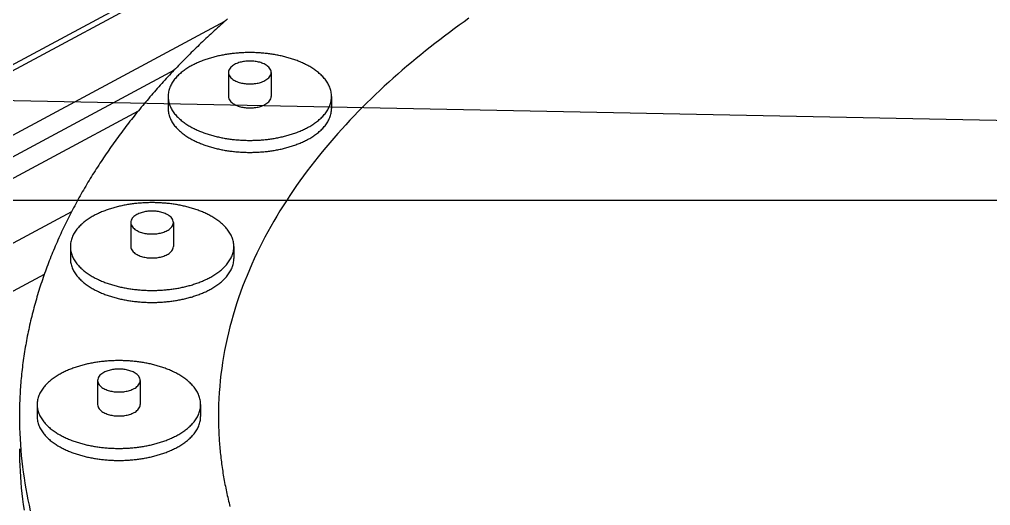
# Model space of a CAD drawing. Header units: millimetres. Extents: x 0 to 841, y 0 to 594.
# Drawn here: x 189.7 to 289.3, y 332 to 381.9 of the extents above; entities that cross this region are included whole.
import ezdxf

# ---------------------------------------------------------------- set-up
doc = ezdxf.new("R2010")
doc.units = ezdxf.units.MM
doc.layers.add('COTA', color=7, linetype='CONTINUOUS', lineweight=25)
doc.layers.add('FINA', color=7, linetype='CONTINUOUS', lineweight=25)

msp = doc.modelspace()

# ---------------------------------------------------------------- linework, layer by layer
at = {"layer": 'COTA'}
for p, q in [((318.145, 370.904), (155.825, 374.184)), ((330.477, 363.285), (117.921, 363.285))]:
    msp.add_line(p, q, dxfattribs=at)
at = {"layer": 'FINA'}
for points in [[(135.528, 348.559), (282.301, 427.361)], [(156.926, 359.432), (262.449, 416.087)], [(163.113, 356.11), (210.746, 381.684)], [(210.996, 381.905), (210.823, 381.752), (210.651, 381.599), (210.479, 381.446), (210.307, 381.292), (210.136, 381.138), (209.965, 380.984), (209.795, 380.828), (209.625, 380.673), (209.455, 380.517), (209.286, 380.361), (209.117, 380.204), (208.949, 380.046), (208.781, 379.889), (208.614, 379.73), (208.447, 379.572), (208.28, 379.412), (208.114, 379.253), (207.948, 379.093), (207.783, 378.932), (207.618, 378.771), (207.454, 378.61), (207.29, 378.448), (207.126, 378.286), (206.963, 378.123), (206.801, 377.96), (206.639, 377.796), (206.477, 377.632), (206.316, 377.467), (206.155, 377.302), (205.995, 377.136), (205.836, 376.97), (205.676, 376.804), (205.518, 376.637), (205.359, 376.469), (205.202, 376.301), (205.044, 376.133), (204.888, 375.964), (204.731, 375.795), (204.576, 375.625), (204.421, 375.455), (204.266, 375.284), (204.112, 375.113), (203.958, 374.941), (203.805, 374.769), (203.653, 374.596), (203.501, 374.423), (203.349, 374.249), (203.198, 374.075), (203.048, 373.901), (202.898, 373.726), (202.749, 373.55), (202.6, 373.374), (202.452, 373.198), (202.305, 373.021), (202.158, 372.843), (202.011, 372.665), (201.866, 372.487), (201.721, 372.308), (201.576, 372.128), (201.432, 371.949), (201.289, 371.768), (201.146, 371.587), (201.004, 371.406), (200.862, 371.224), (200.722, 371.042), (200.581, 370.859), (200.442, 370.676), (200.303, 370.492), (200.164, 370.308), (200.027, 370.123), (199.89, 369.938), (199.753, 369.752), (199.618, 369.566), (199.483, 369.379), (199.348, 369.192), (199.215, 369.005), (199.082, 368.816), (198.949, 368.628), (198.818, 368.439), (198.687, 368.249), (198.557, 368.059), (198.427, 367.868), (198.298, 367.677), (198.17, 367.486), (198.043, 367.294), (197.916, 367.101), (197.791, 366.908), (197.666, 366.715), (197.541, 366.521), (197.418, 366.327), (197.295, 366.132), (197.173, 365.936), (197.051, 365.74), (196.931, 365.544), (196.811, 365.347), (196.692, 365.15), (196.574, 364.952), (196.456, 364.754), (196.34, 364.555), (196.224, 364.356), (196.109, 364.157), (195.995, 363.956), (195.882, 363.756), (195.769, 363.555), (195.657, 363.353), (195.547, 363.151), (195.437, 362.949), (195.328, 362.746), (195.219, 362.543), (195.112, 362.339), (195.005, 362.134), (194.9, 361.93), (194.795, 361.724), (194.691, 361.519), (194.588, 361.313), (194.486, 361.106), (194.385, 360.899), (194.285, 360.692), (194.185, 360.484), (194.087, 360.276), (193.989, 360.067), (193.893, 359.858), (193.797, 359.648), (193.703, 359.438), (193.609, 359.228), (193.516, 359.017), (193.424, 358.805), (193.334, 358.594), (193.244, 358.381), (193.155, 358.169), (193.067, 357.956), (192.98, 357.743), (192.894, 357.529), (192.809, 357.315), (192.725, 357.1), (192.643, 356.885), (192.561, 356.67), (192.48, 356.454), (192.4, 356.238), (192.322, 356.021), (192.244, 355.804), (192.167, 355.587), (192.092, 355.369), (192.017, 355.151), (191.944, 354.933), (191.871, 354.714), (191.8, 354.495), (191.73, 354.276), (191.661, 354.056), (191.593, 353.836), (191.526, 353.615), (191.46, 353.395), (191.395, 353.174), (191.332, 352.952), (191.269, 352.73), (191.208, 352.508), (191.148, 352.286), (191.088, 352.063), (191.03, 351.84), (190.974, 351.617), (190.918, 351.393), (190.863, 351.17), (190.81, 350.946), (190.758, 350.721), (190.707, 350.496), (190.657, 350.272), (190.608, 350.046), (190.561, 349.821), (190.514, 349.595), (190.469, 349.369), (190.425, 349.143), (190.383, 348.917), (190.341, 348.69), (190.301, 348.463), (190.261, 348.236), (190.223, 348.009), (190.187, 347.782), (190.151, 347.554), (190.117, 347.326), (190.084, 347.098), (190.052, 346.87), (190.021, 346.642), (189.992, 346.413), (189.964, 346.185), (189.937, 345.956), (189.911, 345.727), (189.886, 345.498), (189.863, 345.268), (189.841, 345.039), (189.821, 344.81), (189.801, 344.58), (189.783, 344.35), (189.766, 344.121), (189.75, 343.891), (189.736, 343.661), (189.722, 343.431), (189.71, 343.201), (189.7, 342.971), (189.69, 342.741), (189.682, 342.51), (189.675, 342.28), (189.669, 342.05), (189.665, 341.819), (189.662, 341.589), (189.66, 341.359), (189.659, 341.128)], [(235.782, 381.972), (235.276, 381.614), (234.773, 381.252), (234.273, 380.887), (233.775, 380.519), (233.279, 380.148), (232.786, 379.773), (232.296, 379.394), (231.808, 379.012), (231.323, 378.627), (230.841, 378.238), (230.362, 377.845), (229.886, 377.449), (229.412, 377.05), (228.942, 376.646), (228.475, 376.239), (228.012, 375.829), (227.551, 375.414), (227.094, 374.996), (226.641, 374.574), (226.191, 374.148), (225.745, 373.719), (225.302, 373.285), (224.863, 372.848), (224.429, 372.407), (223.998, 371.962), (223.571, 371.513), (223.149, 371.06), (222.73, 370.603), (222.316, 370.143), (221.907, 369.678), (221.502, 369.209), (221.102, 368.736), (220.707, 368.259), (220.317, 367.778), (219.932, 367.293), (219.552, 366.804), (219.177, 366.31), (218.808, 365.813), (218.444, 365.312), (218.086, 364.806), (217.734, 364.297), (217.388, 363.783), (217.048, 363.265), (216.714, 362.744), (216.387, 362.218), (216.066, 361.688), (215.752, 361.154), (215.444, 360.616), (215.144, 360.075), (214.85, 359.529), (214.564, 358.98), (214.286, 358.427), (214.015, 357.87), (213.752, 357.309), (213.496, 356.745), (213.249, 356.177), (213.01, 355.605), (212.779, 355.031), (212.557, 354.452), (212.343, 353.871), (212.138, 353.286), (211.942, 352.699), (211.756, 352.108), (211.578, 351.515), (211.41, 350.919), (211.251, 350.32), (211.102, 349.719), (210.962, 349.115), (210.833, 348.51), (210.713, 347.902), (210.604, 347.292), (210.504, 346.681), (210.415, 346.068), (210.336, 345.454), (210.267, 344.838), (210.209, 344.221), (210.162, 343.604), (210.125, 342.986), (210.098, 342.367), (210.082, 341.748), (210.077, 341.128)], [(235.782, 381.972), (235.276, 381.614), (234.773, 381.252), (234.273, 380.887), (233.775, 380.519), (233.279, 380.148), (232.786, 379.773), (232.296, 379.394), (231.808, 379.012), (231.323, 378.627), (230.841, 378.238), (230.362, 377.845), (229.886, 377.449), (229.412, 377.05), (228.942, 376.646), (228.475, 376.239), (228.012, 375.829), (227.551, 375.414), (227.094, 374.996), (226.641, 374.574), (226.191, 374.148), (225.745, 373.719), (225.302, 373.285), (224.863, 372.848), (224.429, 372.407), (223.998, 371.962), (223.571, 371.513), (223.149, 371.06), (222.73, 370.603), (222.316, 370.143), (221.907, 369.678), (221.502, 369.209), (221.102, 368.736), (220.707, 368.259), (220.317, 367.778), (219.932, 367.293), (219.552, 366.804), (219.177, 366.31), (218.808, 365.813), (218.444, 365.312), (218.086, 364.806), (217.734, 364.297), (217.388, 363.783), (217.048, 363.265), (216.714, 362.744), (216.387, 362.218), (216.066, 361.688), (215.752, 361.154), (215.444, 360.616), (215.144, 360.075), (214.85, 359.529), (214.564, 358.98), (214.286, 358.427), (214.015, 357.87), (213.752, 357.309), (213.496, 356.745), (213.249, 356.177), (213.01, 355.605), (212.779, 355.031), (212.557, 354.452), (212.343, 353.871), (212.138, 353.286), (211.942, 352.699), (211.756, 352.108), (211.578, 351.515), (211.41, 350.919), (211.251, 350.32), (211.102, 349.719), (210.962, 349.115), (210.833, 348.51), (210.713, 347.902), (210.604, 347.292), (210.504, 346.681), (210.415, 346.068), (210.336, 345.454), (210.267, 344.838), (210.209, 344.221), (210.162, 343.604), (210.125, 342.986), (210.098, 342.367), (210.082, 341.748), (210.077, 341.128)], [(221.686, 373.954), (221.683, 374.074), (221.674, 374.194), (221.659, 374.314), (221.638, 374.432), (221.612, 374.55), (221.58, 374.666), (221.543, 374.781), (221.501, 374.893), (221.454, 375.004), (221.403, 375.113), (221.347, 375.22), (221.288, 375.325), (221.224, 375.427), (221.157, 375.527), (221.087, 375.625), (221.014, 375.72), (220.937, 375.813), (220.858, 375.904), (220.777, 375.993), (220.693, 376.079), (220.607, 376.163), (220.519, 376.245), (220.429, 376.325), (220.337, 376.403), (220.243, 376.479), (220.148, 376.552), (220.052, 376.624), (219.954, 376.694), (219.854, 376.762), (219.754, 376.829), (219.652, 376.893), (219.55, 376.956), (219.446, 377.017), (219.341, 377.077), (219.236, 377.134), (219.129, 377.191), (219.022, 377.245), (218.914, 377.299), (218.805, 377.35), (218.696, 377.4), (218.586, 377.449), (218.475, 377.497), (218.364, 377.543), (218.252, 377.587), (218.14, 377.631), (218.027, 377.673), (217.914, 377.714), (217.8, 377.753), (217.686, 377.791), (217.571, 377.829), (217.456, 377.864), (217.341, 377.899), (217.225, 377.933), (217.109, 377.965), (216.993, 377.996), (216.877, 378.026), (216.76, 378.055), (216.643, 378.083), (216.525, 378.11), (216.408, 378.136), (216.29, 378.16), (216.172, 378.184), (216.054, 378.207), (215.935, 378.228), (215.817, 378.249), (215.698, 378.268), (215.579, 378.287), (215.46, 378.304), (215.34, 378.321), (215.221, 378.337), (215.102, 378.351), (214.982, 378.365), (214.862, 378.378), (214.742, 378.389), (214.623, 378.4), (214.503, 378.41), (214.382, 378.419), (214.262, 378.427), (214.142, 378.434), (214.022, 378.44), (213.902, 378.445), (213.781, 378.449), (213.661, 378.452), (213.541, 378.455), (213.42, 378.456), (213.3, 378.456), (213.179, 378.456), (213.059, 378.455), (212.939, 378.452), (212.818, 378.449), (212.698, 378.445), (212.578, 378.44), (212.458, 378.434), (212.337, 378.427), (212.217, 378.419), (212.097, 378.41), (211.977, 378.4), (211.857, 378.389), (211.737, 378.378), (211.618, 378.365), (211.498, 378.351), (211.379, 378.337), (211.259, 378.321), (211.14, 378.304), (211.021, 378.287), (210.902, 378.268), (210.783, 378.249), (210.665, 378.228), (210.546, 378.207), (210.428, 378.184), (210.31, 378.16), (210.192, 378.136), (210.074, 378.11), (209.957, 378.083), (209.84, 378.055), (209.723, 378.026), (209.607, 377.996), (209.49, 377.965), (209.374, 377.933), (209.259, 377.899), (209.143, 377.864), (209.028, 377.829), (208.914, 377.791), (208.8, 377.753), (208.686, 377.714), (208.573, 377.673), (208.46, 377.631), (208.348, 377.587), (208.236, 377.543), (208.125, 377.497), (208.014, 377.449), (207.904, 377.4), (207.795, 377.35), (207.686, 377.299), (207.578, 377.245), (207.471, 377.191), (207.364, 377.134), (207.259, 377.077), (207.154, 377.017), (207.05, 376.956), (206.947, 376.893), (206.846, 376.829), (206.745, 376.762), (206.646, 376.694), (206.548, 376.624), (206.451, 376.552), (206.356, 376.479), (206.263, 376.403), (206.171, 376.325), (206.081, 376.245), (205.993, 376.163), (205.907, 376.079), (205.823, 375.993), (205.741, 375.904), (205.662, 375.813), (205.586, 375.72), (205.513, 375.625), (205.442, 375.527), (205.375, 375.427), (205.312, 375.325), (205.252, 375.22), (205.197, 375.113), (205.145, 375.004), (205.099, 374.893), (205.057, 374.781), (205.02, 374.666), (204.988, 374.55), (204.961, 374.432), (204.941, 374.314), (204.926, 374.194), (204.917, 374.074), (204.914, 373.954)], [(163.113, 353.896), (205.567, 376.689)], [(215.487, 376.415), (215.476, 376.534), (215.443, 376.649), (215.392, 376.758), (215.326, 376.858), (215.248, 376.949), (215.161, 377.032), (215.067, 377.107), (214.968, 377.174), (214.865, 377.235), (214.758, 377.29), (214.649, 377.34), (214.537, 377.383), (214.423, 377.423), (214.308, 377.457), (214.192, 377.487), (214.075, 377.513), (213.957, 377.535), (213.838, 377.553), (213.719, 377.568), (213.6, 377.578), (213.48, 377.585), (213.36, 377.589), (213.24, 377.589), (213.12, 377.585), (213, 377.578), (212.88, 377.568), (212.761, 377.553), (212.643, 377.535), (212.525, 377.513), (212.407, 377.487), (212.291, 377.457), (212.176, 377.423), (212.063, 377.383), (211.951, 377.34), (211.842, 377.29), (211.735, 377.235), (211.631, 377.174), (211.532, 377.107), (211.439, 377.032), (211.352, 376.949), (211.274, 376.858), (211.208, 376.758), (211.156, 376.649), (211.124, 376.534), (211.112, 376.415)], [(211.112, 376.415), (211.124, 376.293), (211.158, 376.175), (211.212, 376.064), (211.281, 375.963), (211.362, 375.87), (211.452, 375.787), (211.548, 375.711), (211.651, 375.643), (211.757, 375.582), (211.867, 375.527), (211.98, 375.478), (212.095, 375.435), (212.211, 375.396), (212.33, 375.362), (212.449, 375.333), (212.569, 375.308), (212.69, 375.287), (212.812, 375.27), (212.934, 375.257), (213.057, 375.248), (213.179, 375.242), (213.302, 375.24), (213.425, 375.242), (213.548, 375.248), (213.67, 375.257), (213.793, 375.27), (213.914, 375.288), (214.035, 375.309), (214.156, 375.334), (214.275, 375.363), (214.393, 375.397), (214.51, 375.436), (214.624, 375.48), (214.737, 375.529), (214.847, 375.584)], [(211.112, 376.415), (211.112, 373.954)], [(214.847, 375.584), (214.953, 375.645), (215.054, 375.713), (215.151, 375.789), (215.24, 375.872), (215.32, 375.964), (215.389, 376.066), (215.442, 376.176), (215.476, 376.293), (215.487, 376.415)], [(215.487, 376.415), (215.487, 373.954)], [(204.914, 373.954), (204.917, 373.834), (204.926, 373.714), (204.941, 373.594), (204.961, 373.476), (204.988, 373.358), (205.019, 373.242), (205.056, 373.128), (205.098, 373.015), (205.145, 372.904), (205.196, 372.795), (205.252, 372.689), (205.312, 372.584), (205.375, 372.482), (205.442, 372.382), (205.512, 372.284), (205.586, 372.189), (205.662, 372.096), (205.741, 372.005), (205.822, 371.916), (205.906, 371.83), (205.992, 371.746), (206.08, 371.664), (206.17, 371.584), (206.262, 371.506), (206.355, 371.43), (206.45, 371.356), (206.547, 371.285), (206.645, 371.215), (206.744, 371.147), (206.845, 371.08), (206.946, 371.016), (207.049, 370.953), (207.152, 370.892), (207.257, 370.832), (207.363, 370.775), (207.469, 370.718), (207.576, 370.664), (207.684, 370.61), (207.793, 370.559), (207.902, 370.508), (208.012, 370.46), (208.123, 370.412), (208.234, 370.366), (208.346, 370.321), (208.458, 370.278), (208.571, 370.236), (208.684, 370.195), (208.797, 370.156), (208.912, 370.117), (209.026, 370.08), (209.141, 370.044), (209.256, 370.01), (209.372, 369.976), (209.488, 369.944), (209.604, 369.913), (209.72, 369.882), (209.837, 369.853), (209.954, 369.826), (210.072, 369.799), (210.189, 369.773), (210.307, 369.748), (210.425, 369.725), (210.543, 369.702), (210.661, 369.68), (210.78, 369.66), (210.899, 369.64), (211.018, 369.622), (211.137, 369.604), (211.256, 369.588), (211.375, 369.572), (211.495, 369.557), (211.614, 369.544), (211.734, 369.531), (211.854, 369.519), (211.973, 369.508), (212.093, 369.499), (212.213, 369.49), (212.333, 369.482), (212.454, 369.475), (212.574, 369.469), (212.694, 369.463), (212.814, 369.459), (212.935, 369.456), (213.055, 369.454), (213.175, 369.452), (213.296, 369.452), (213.416, 369.452), (213.536, 369.454), (213.657, 369.456), (213.777, 369.459), (213.897, 369.463), (214.017, 369.468), (214.138, 369.474), (214.258, 369.481), (214.378, 369.489), (214.498, 369.498), (214.618, 369.508), (214.738, 369.518), (214.857, 369.53), (214.977, 369.543), (215.097, 369.556), (215.216, 369.571), (215.335, 369.586), (215.455, 369.603), (215.574, 369.62), (215.693, 369.639), (215.811, 369.658), (215.93, 369.679), (216.048, 369.7), (216.166, 369.723), (216.284, 369.747), (216.402, 369.771), (216.52, 369.797), (216.637, 369.824), (216.754, 369.851), (216.871, 369.88), (216.988, 369.91), (217.104, 369.942), (217.22, 369.974), (217.335, 370.007), (217.451, 370.042), (217.565, 370.078), (217.68, 370.115), (217.794, 370.153), (217.908, 370.192), (218.021, 370.233), (218.134, 370.275), (218.246, 370.318), (218.358, 370.363), (218.469, 370.409), (218.58, 370.456), (218.69, 370.505), (218.799, 370.555), (218.908, 370.607), (219.016, 370.66), (219.123, 370.714), (219.23, 370.77)], [(204.914, 373.954), (204.914, 372.724)], [(211.112, 373.954), (211.124, 373.832), (211.158, 373.714), (211.212, 373.604), (211.281, 373.502), (211.362, 373.409), (211.452, 373.326), (211.548, 373.25), (211.651, 373.182), (211.757, 373.121), (211.867, 373.066), (211.98, 373.017), (212.095, 372.974), (212.211, 372.935), (212.33, 372.901), (212.449, 372.872), (212.569, 372.847), (212.69, 372.826), (212.812, 372.809), (212.934, 372.796), (213.057, 372.787), (213.179, 372.781), (213.302, 372.78), (213.425, 372.781), (213.548, 372.787), (213.67, 372.796), (213.793, 372.81), (213.914, 372.827), (214.035, 372.848), (214.156, 372.873), (214.275, 372.903), (214.393, 372.937), (214.51, 372.975), (214.624, 373.019), (214.737, 373.068), (214.847, 373.124)], [(214.847, 373.124), (214.953, 373.185), (215.054, 373.253), (215.151, 373.328), (215.24, 373.411), (215.32, 373.504), (215.389, 373.605), (215.442, 373.715), (215.476, 373.832), (215.487, 373.954)], [(219.23, 370.77), (219.335, 370.828), (219.44, 370.888), (219.544, 370.949), (219.647, 371.012), (219.749, 371.076), (219.85, 371.143), (219.949, 371.211), (220.047, 371.281), (220.144, 371.353), (220.239, 371.426), (220.333, 371.502), (220.425, 371.58), (220.516, 371.66), (220.604, 371.742), (220.69, 371.826), (220.774, 371.913), (220.856, 372.001), (220.935, 372.092), (221.012, 372.186), (221.085, 372.281), (221.156, 372.379), (221.223, 372.479), (221.287, 372.582), (221.346, 372.686), (221.402, 372.793), (221.454, 372.902), (221.501, 373.013), (221.543, 373.126), (221.58, 373.241), (221.612, 373.357), (221.638, 373.475), (221.659, 373.594), (221.674, 373.713), (221.683, 373.834), (221.686, 373.954)], [(221.686, 373.954), (221.686, 372.724)], [(204.914, 372.724), (204.917, 372.603), (204.926, 372.483), (204.941, 372.364), (204.961, 372.245), (204.988, 372.128), (205.019, 372.012), (205.056, 371.897), (205.098, 371.785), (205.145, 371.674), (205.196, 371.565), (205.252, 371.458), (205.312, 371.354), (205.375, 371.251), (205.442, 371.151), (205.512, 371.054), (205.586, 370.958), (205.662, 370.865), (205.741, 370.774), (205.822, 370.686), (205.906, 370.599), (205.992, 370.515), (206.08, 370.433), (206.17, 370.353), (206.262, 370.276), (206.355, 370.2), (206.45, 370.126), (206.547, 370.054), (206.645, 369.984), (206.744, 369.916), (206.845, 369.85), (206.946, 369.785), (207.049, 369.723), (207.152, 369.661), (207.257, 369.602), (207.363, 369.544), (207.469, 369.488), (207.576, 369.433), (207.684, 369.38), (207.793, 369.328), (207.902, 369.278), (208.012, 369.229), (208.123, 369.182), (208.234, 369.136), (208.346, 369.091), (208.458, 369.048), (208.571, 369.006), (208.684, 368.965), (208.797, 368.925), (208.912, 368.887), (209.026, 368.85), (209.141, 368.814), (209.256, 368.779), (209.372, 368.746), (209.488, 368.713), (209.604, 368.682), (209.72, 368.652), (209.837, 368.623), (209.954, 368.595), (210.072, 368.568), (210.189, 368.543), (210.307, 368.518), (210.425, 368.494), (210.543, 368.472), (210.661, 368.45), (210.78, 368.429), (210.899, 368.41), (211.018, 368.391), (211.137, 368.374), (211.256, 368.357), (211.375, 368.342), (211.495, 368.327), (211.614, 368.313), (211.734, 368.301), (211.854, 368.289), (211.973, 368.278), (212.093, 368.268), (212.213, 368.259), (212.333, 368.251), (212.454, 368.244), (212.574, 368.238), (212.694, 368.233), (212.814, 368.229), (212.935, 368.226), (213.055, 368.223), (213.175, 368.222), (213.296, 368.221), (213.416, 368.222), (213.536, 368.223), (213.657, 368.225), (213.777, 368.229), (213.897, 368.233), (214.017, 368.238), (214.138, 368.244), (214.258, 368.251), (214.378, 368.259), (214.498, 368.268), (214.618, 368.277), (214.738, 368.288), (214.857, 368.3), (214.977, 368.312), (215.097, 368.326), (215.216, 368.34), (215.335, 368.356), (215.455, 368.372), (215.574, 368.39), (215.693, 368.408), (215.811, 368.428), (215.93, 368.448), (216.048, 368.47), (216.166, 368.493), (216.284, 368.516), (216.402, 368.541), (216.52, 368.566), (216.637, 368.593), (216.754, 368.621), (216.871, 368.65), (216.988, 368.68), (217.104, 368.711), (217.22, 368.743), (217.335, 368.777), (217.451, 368.812), (217.565, 368.847), (217.68, 368.884), (217.794, 368.923), (217.908, 368.962), (218.021, 369.003), (218.134, 369.045), (218.246, 369.088), (218.358, 369.133), (218.469, 369.178), (218.58, 369.226), (218.69, 369.274), (218.799, 369.325), (218.908, 369.376), (219.016, 369.429), (219.123, 369.484), (219.23, 369.54)], [(219.23, 369.54), (219.335, 369.598), (219.44, 369.657), (219.544, 369.718), (219.647, 369.781), (219.749, 369.846), (219.85, 369.912), (219.949, 369.98), (220.047, 370.05), (220.144, 370.122), (220.239, 370.196), (220.333, 370.272), (220.425, 370.35), (220.516, 370.43), (220.604, 370.512), (220.69, 370.596), (220.774, 370.682), (220.856, 370.771), (220.935, 370.862), (221.012, 370.955), (221.085, 371.051), (221.156, 371.149), (221.223, 371.249), (221.287, 371.351), (221.346, 371.456), (221.402, 371.563), (221.454, 371.672), (221.501, 371.783), (221.543, 371.896), (221.58, 372.011), (221.612, 372.127), (221.638, 372.244), (221.659, 372.363), (221.674, 372.483), (221.683, 372.603), (221.686, 372.724)], [(167.238, 353.896), (201.866, 372.487)], [(211.655, 358.563), (211.651, 358.683), (211.643, 358.803), (211.628, 358.922), (211.607, 359.041), (211.581, 359.158), (211.549, 359.275), (211.512, 359.389), (211.47, 359.502), (211.423, 359.613), (211.372, 359.722), (211.316, 359.829), (211.257, 359.933), (211.193, 360.035), (211.126, 360.135), (211.056, 360.233), (210.982, 360.329), (210.906, 360.422), (210.827, 360.513), (210.746, 360.601), (210.662, 360.687), (210.576, 360.772), (210.488, 360.854), (210.398, 360.934), (210.306, 361.011), (210.212, 361.087), (210.117, 361.161), (210.02, 361.233), (209.922, 361.303), (209.823, 361.371), (209.723, 361.437), (209.621, 361.502), (209.518, 361.565), (209.415, 361.626), (209.31, 361.685), (209.204, 361.743), (209.098, 361.799), (208.991, 361.854), (208.883, 361.907), (208.774, 361.959), (208.665, 362.009), (208.555, 362.058), (208.444, 362.105), (208.333, 362.151), (208.221, 362.196), (208.109, 362.239), (207.996, 362.281), (207.882, 362.322), (207.769, 362.362), (207.655, 362.4), (207.54, 362.437), (207.425, 362.473), (207.31, 362.508), (207.194, 362.541), (207.078, 362.573), (206.962, 362.605), (206.845, 362.635), (206.729, 362.664), (206.611, 362.692), (206.494, 362.719), (206.377, 362.744), (206.259, 362.769), (206.141, 362.793), (206.022, 362.815), (205.904, 362.837), (205.785, 362.857), (205.667, 362.877), (205.548, 362.895), (205.429, 362.913), (205.309, 362.93), (205.19, 362.945), (205.07, 362.96), (204.951, 362.973), (204.831, 362.986), (204.711, 362.998), (204.591, 363.009), (204.471, 363.018), (204.351, 363.027), (204.231, 363.035), (204.111, 363.042), (203.991, 363.048), (203.87, 363.053), (203.75, 363.057), (203.63, 363.061), (203.509, 363.063), (203.389, 363.064), (203.269, 363.065), (203.148, 363.064), (203.028, 363.063), (202.908, 363.061), (202.787, 363.057), (202.667, 363.053), (202.547, 363.048), (202.426, 363.042), (202.306, 363.035), (202.186, 363.027), (202.066, 363.018), (201.946, 363.009), (201.826, 362.998), (201.706, 362.986), (201.587, 362.973), (201.467, 362.96), (201.347, 362.945), (201.228, 362.93), (201.109, 362.913), (200.99, 362.895), (200.871, 362.877), (200.752, 362.857), (200.633, 362.837), (200.515, 362.815), (200.397, 362.793), (200.279, 362.769), (200.161, 362.744), (200.043, 362.719), (199.926, 362.692), (199.809, 362.664), (199.692, 362.635), (199.575, 362.605), (199.459, 362.573), (199.343, 362.541), (199.227, 362.508), (199.112, 362.473), (198.997, 362.437), (198.883, 362.4), (198.769, 362.362), (198.655, 362.322), (198.542, 362.281), (198.429, 362.239), (198.316, 362.196), (198.205, 362.151), (198.093, 362.105), (197.983, 362.058), (197.873, 362.009), (197.763, 361.959), (197.655, 361.907), (197.547, 361.854), (197.439, 361.799), (197.333, 361.743), (197.227, 361.685), (197.123, 361.626), (197.019, 361.565), (196.916, 361.502), (196.815, 361.437), (196.714, 361.371), (196.615, 361.303), (196.517, 361.233), (196.42, 361.161), (196.325, 361.087), (196.232, 361.011), (196.14, 360.934), (196.05, 360.854), (195.962, 360.772), (195.876, 360.687), (195.792, 360.601), (195.71, 360.513), (195.631, 360.422), (195.555, 360.329), (195.481, 360.233), (195.411, 360.135), (195.344, 360.035), (195.281, 359.933), (195.221, 359.829), (195.166, 359.722), (195.114, 359.613), (195.067, 359.502), (195.025, 359.389), (194.988, 359.275), (194.957, 359.158), (194.93, 359.041), (194.91, 358.922), (194.895, 358.803), (194.886, 358.683), (194.883, 358.563)], [(173.426, 350.574), (195.023, 362.169)], [(205.456, 361.023), (205.445, 361.143), (205.412, 361.258), (205.361, 361.366), (205.295, 361.466), (205.217, 361.558), (205.13, 361.64), (205.036, 361.715), (204.937, 361.783), (204.834, 361.844), (204.727, 361.899), (204.617, 361.948), (204.506, 361.992), (204.392, 362.031), (204.277, 362.066), (204.161, 362.096), (204.044, 362.122), (203.926, 362.144), (203.807, 362.162), (203.688, 362.176), (203.568, 362.187), (203.449, 362.194), (203.329, 362.197), (203.209, 362.197), (203.089, 362.194), (202.969, 362.187), (202.849, 362.176), (202.73, 362.162), (202.611, 362.144), (202.493, 362.122), (202.376, 362.096), (202.26, 362.066), (202.145, 362.031), (202.032, 361.992), (201.92, 361.948), (201.81, 361.899), (201.704, 361.844), (201.6, 361.783), (201.501, 361.715), (201.407, 361.64), (201.321, 361.558), (201.243, 361.466), (201.176, 361.366), (201.125, 361.258), (201.092, 361.143), (201.081, 361.023)], [(201.081, 361.023), (201.093, 360.901), (201.127, 360.783), (201.181, 360.673), (201.25, 360.571), (201.33, 360.479), (201.42, 360.395), (201.517, 360.32), (201.62, 360.252), (201.726, 360.191), (201.836, 360.136), (201.949, 360.087), (202.064, 360.043), (202.18, 360.005), (202.298, 359.971), (202.418, 359.941), (202.538, 359.916), (202.659, 359.895), (202.781, 359.878), (202.903, 359.865), (203.026, 359.856), (203.148, 359.851), (203.271, 359.849), (203.394, 359.851), (203.517, 359.856), (203.639, 359.866), (203.761, 359.879), (203.883, 359.896), (204.004, 359.917), (204.124, 359.942), (204.244, 359.972), (204.362, 360.006), (204.478, 360.045), (204.593, 360.089), (204.706, 360.138), (204.816, 360.193)], [(201.081, 361.023), (201.081, 358.563)], [(204.816, 360.193), (204.921, 360.254), (205.023, 360.322), (205.12, 360.397), (205.209, 360.481), (205.289, 360.573), (205.357, 360.674), (205.411, 360.784), (205.445, 360.902), (205.456, 361.023)], [(205.456, 361.023), (205.456, 358.563)], [(194.883, 358.563), (194.886, 358.442), (194.895, 358.322), (194.91, 358.203), (194.93, 358.084), (194.957, 357.967), (194.988, 357.851), (195.025, 357.736), (195.067, 357.624), (195.114, 357.513), (195.165, 357.404), (195.221, 357.297), (195.28, 357.193), (195.344, 357.09), (195.411, 356.99), (195.481, 356.893), (195.554, 356.797), (195.631, 356.704), (195.71, 356.613), (195.791, 356.525), (195.875, 356.438), (195.961, 356.354), (196.049, 356.272), (196.139, 356.192), (196.231, 356.115), (196.324, 356.039), (196.419, 355.965), (196.516, 355.893), (196.614, 355.823), (196.713, 355.755), (196.813, 355.689), (196.915, 355.624), (197.018, 355.561), (197.121, 355.5), (197.226, 355.441), (197.331, 355.383), (197.438, 355.327), (197.545, 355.272), (197.653, 355.219), (197.762, 355.167), (197.871, 355.117), (197.981, 355.068), (198.091, 355.021), (198.203, 354.975), (198.314, 354.93), (198.427, 354.887), (198.539, 354.845), (198.653, 354.804), (198.766, 354.764), (198.88, 354.726), (198.995, 354.689), (199.11, 354.653), (199.225, 354.618), (199.341, 354.585), (199.456, 354.552), (199.573, 354.521), (199.689, 354.491), (199.806, 354.462), (199.923, 354.434), (200.04, 354.407), (200.158, 354.382), (200.276, 354.357), (200.394, 354.333), (200.512, 354.311), (200.63, 354.289), (200.749, 354.268), (200.867, 354.249), (200.986, 354.23), (201.105, 354.213), (201.225, 354.196), (201.344, 354.18), (201.463, 354.166), (201.583, 354.152), (201.703, 354.139), (201.822, 354.128), (201.942, 354.117), (202.062, 354.107), (202.182, 354.098), (202.302, 354.09), (202.422, 354.083), (202.543, 354.077), (202.663, 354.072), (202.783, 354.068), (202.903, 354.065), (203.024, 354.062), (203.144, 354.061), (203.264, 354.06), (203.385, 354.061), (203.505, 354.062), (203.625, 354.064), (203.746, 354.068), (203.866, 354.072), (203.986, 354.077), (204.106, 354.083), (204.226, 354.09), (204.347, 354.098), (204.467, 354.106), (204.586, 354.116), (204.706, 354.127), (204.826, 354.139), (204.946, 354.151), (205.065, 354.165), (205.185, 354.179), (205.304, 354.195), (205.423, 354.211), (205.542, 354.229), (205.661, 354.247), (205.78, 354.267), (205.899, 354.287), (206.017, 354.309), (206.135, 354.331), (206.253, 354.355), (206.371, 354.38), (206.489, 354.405), (206.606, 354.432), (206.723, 354.46), (206.84, 354.489), (206.956, 354.519), (207.073, 354.55), (207.189, 354.582), (207.304, 354.616), (207.419, 354.65), (207.534, 354.686), (207.649, 354.723), (207.763, 354.761), (207.877, 354.801), (207.99, 354.842), (208.103, 354.884), (208.215, 354.927), (208.327, 354.971), (208.438, 355.017), (208.549, 355.065), (208.659, 355.113), (208.768, 355.164), (208.877, 355.215), (208.985, 355.268), (209.092, 355.323), (209.198, 355.379)], [(194.883, 358.563), (194.883, 357.332)], [(201.081, 358.563), (201.093, 358.44), (201.127, 358.323), (201.181, 358.212), (201.25, 358.111), (201.33, 358.018), (201.42, 357.934), (201.517, 357.859), (201.62, 357.791), (201.726, 357.73), (201.836, 357.675), (201.949, 357.626), (202.064, 357.582), (202.18, 357.544), (202.298, 357.51), (202.418, 357.481), (202.538, 357.456), (202.659, 357.435), (202.781, 357.418), (202.903, 357.405), (203.026, 357.395), (203.148, 357.39), (203.271, 357.388), (203.394, 357.39), (203.517, 357.396), (203.639, 357.405), (203.761, 357.418), (203.883, 357.435), (204.004, 357.456), (204.124, 357.482), (204.244, 357.511), (204.362, 357.545), (204.478, 357.584), (204.593, 357.628), (204.706, 357.677), (204.816, 357.732)], [(204.816, 357.732), (204.921, 357.793), (205.023, 357.861), (205.12, 357.936), (205.209, 358.02), (205.289, 358.112), (205.357, 358.214), (205.411, 358.324), (205.445, 358.441), (205.456, 358.563)], [(209.198, 355.379), (209.304, 355.437), (209.409, 355.496), (209.513, 355.557), (209.616, 355.62), (209.718, 355.685), (209.818, 355.751), (209.918, 355.819), (210.016, 355.889), (210.113, 355.961), (210.208, 356.035), (210.302, 356.111), (210.394, 356.189), (210.484, 356.269), (210.573, 356.351), (210.659, 356.435), (210.743, 356.521), (210.825, 356.61), (210.904, 356.701), (210.981, 356.794), (211.054, 356.89), (211.125, 356.987), (211.192, 357.088), (211.255, 357.19), (211.315, 357.295), (211.371, 357.402), (211.422, 357.511), (211.469, 357.622), (211.512, 357.735), (211.549, 357.849), (211.58, 357.966), (211.607, 358.083), (211.628, 358.202), (211.643, 358.322), (211.651, 358.442), (211.655, 358.563)], [(211.655, 358.563), (211.655, 357.332)], [(194.883, 357.332), (194.886, 357.212), (194.895, 357.092), (194.91, 356.973), (194.93, 356.854), (194.957, 356.737), (194.988, 356.62), (195.025, 356.506), (195.067, 356.393), (195.114, 356.282), (195.165, 356.173), (195.221, 356.067), (195.28, 355.962), (195.344, 355.86), (195.411, 355.76), (195.481, 355.662), (195.554, 355.567), (195.631, 355.474), (195.71, 355.383), (195.791, 355.294), (195.875, 355.208), (195.961, 355.124), (196.049, 355.042), (196.139, 354.962), (196.231, 354.884), (196.324, 354.808), (196.419, 354.735), (196.516, 354.663), (196.614, 354.593), (196.713, 354.525), (196.813, 354.458), (196.915, 354.394), (197.018, 354.331), (197.121, 354.27), (197.226, 354.21), (197.331, 354.153), (197.438, 354.096), (197.545, 354.042), (197.653, 353.989), (197.762, 353.937), (197.871, 353.887), (197.981, 353.838), (198.091, 353.79), (198.203, 353.744), (198.314, 353.7), (198.427, 353.656), (198.539, 353.614), (198.653, 353.573), (198.766, 353.534), (198.88, 353.496), (198.995, 353.458), (199.11, 353.423), (199.225, 353.388), (199.341, 353.354), (199.456, 353.322), (199.573, 353.291), (199.689, 353.261), (199.806, 353.232), (199.923, 353.204), (200.04, 353.177), (200.158, 353.151), (200.276, 353.126), (200.394, 353.103), (200.512, 353.08), (200.63, 353.059), (200.749, 353.038), (200.867, 353.018), (200.986, 353), (201.105, 352.982), (201.225, 352.966), (201.344, 352.95), (201.463, 352.935), (201.583, 352.922), (201.703, 352.909), (201.822, 352.897), (201.942, 352.887), (202.062, 352.877), (202.182, 352.868), (202.302, 352.86), (202.422, 352.853), (202.543, 352.847), (202.663, 352.842), (202.783, 352.837), (202.903, 352.834), (203.024, 352.832), (203.144, 352.83), (203.264, 352.83), (203.385, 352.83), (203.505, 352.832), (203.625, 352.834), (203.746, 352.837), (203.866, 352.841), (203.986, 352.846), (204.106, 352.852), (204.226, 352.859), (204.347, 352.867), (204.467, 352.876), (204.586, 352.886), (204.706, 352.897), (204.826, 352.908), (204.946, 352.921), (205.065, 352.934), (205.185, 352.949), (205.304, 352.965), (205.423, 352.981), (205.542, 352.999), (205.661, 353.017), (205.78, 353.037), (205.899, 353.057), (206.017, 353.079), (206.135, 353.101), (206.253, 353.125), (206.371, 353.149), (206.489, 353.175), (206.606, 353.202), (206.723, 353.23), (206.84, 353.259), (206.956, 353.289), (207.073, 353.32), (207.189, 353.352), (207.304, 353.385), (207.419, 353.42), (207.534, 353.456), (207.649, 353.493), (207.763, 353.531), (207.877, 353.57), (207.99, 353.611), (208.103, 353.653), (208.215, 353.696), (208.327, 353.741), (208.438, 353.787), (208.549, 353.834), (208.659, 353.883), (208.768, 353.933), (208.877, 353.985), (208.985, 354.038), (209.092, 354.092), (209.198, 354.149)], [(209.198, 354.149), (209.304, 354.206), (209.409, 354.266), (209.513, 354.327), (209.616, 354.39), (209.718, 354.454), (209.818, 354.521), (209.918, 354.589), (210.016, 354.659), (210.113, 354.731), (210.208, 354.805), (210.302, 354.88), (210.394, 354.958), (210.484, 355.038), (210.573, 355.12), (210.659, 355.205), (210.743, 355.291), (210.825, 355.38), (210.904, 355.471), (210.981, 355.564), (211.054, 355.659), (211.125, 355.757), (211.192, 355.857), (211.255, 355.96), (211.315, 356.064), (211.371, 356.171), (211.422, 356.28), (211.469, 356.391), (211.512, 356.504), (211.549, 356.619), (211.58, 356.735), (211.607, 356.853), (211.628, 356.972), (211.643, 357.091), (211.651, 357.212), (211.655, 357.332)], [(173.426, 345.652), (192.222, 355.744)], [(208.254, 342.359), (208.251, 342.479), (208.242, 342.599), (208.227, 342.718), (208.206, 342.837), (208.18, 342.954), (208.148, 343.071), (208.111, 343.185), (208.069, 343.298), (208.023, 343.409), (207.971, 343.518), (207.916, 343.625), (207.856, 343.729), (207.793, 343.831), (207.726, 343.931), (207.655, 344.029), (207.582, 344.125), (207.506, 344.218), (207.427, 344.309), (207.345, 344.397), (207.261, 344.483), (207.175, 344.568), (207.087, 344.65), (206.997, 344.73), (206.905, 344.807), (206.812, 344.883), (206.716, 344.957), (206.62, 345.029), (206.522, 345.099), (206.423, 345.167), (206.322, 345.233), (206.221, 345.298), (206.118, 345.361), (206.014, 345.422), (205.909, 345.481), (205.804, 345.539), (205.697, 345.595), (205.59, 345.65), (205.482, 345.703), (205.373, 345.755), (205.264, 345.805), (205.154, 345.854), (205.043, 345.901), (204.932, 345.947), (204.82, 345.992), (204.708, 346.035), (204.595, 346.077), (204.482, 346.118), (204.368, 346.158), (204.254, 346.196), (204.14, 346.233), (204.025, 346.269), (203.909, 346.304), (203.794, 346.337), (203.678, 346.369), (203.561, 346.401), (203.445, 346.431), (203.328, 346.46), (203.211, 346.488), (203.094, 346.515), (202.976, 346.54), (202.858, 346.565), (202.74, 346.589), (202.622, 346.611), (202.503, 346.633), (202.385, 346.653), (202.266, 346.673), (202.147, 346.691), (202.028, 346.709), (201.909, 346.726), (201.789, 346.741), (201.67, 346.756), (201.55, 346.769), (201.43, 346.782), (201.311, 346.794), (201.191, 346.805), (201.071, 346.814), (200.951, 346.823), (200.831, 346.831), (200.71, 346.838), (200.59, 346.844), (200.47, 346.849), (200.35, 346.853), (200.229, 346.857), (200.109, 346.859), (199.988, 346.86), (199.868, 346.861), (199.748, 346.86), (199.627, 346.859), (199.507, 346.857), (199.387, 346.853), (199.266, 346.849), (199.146, 346.844), (199.026, 346.838), (198.906, 346.831), (198.785, 346.823), (198.665, 346.814), (198.545, 346.805), (198.425, 346.794), (198.306, 346.782), (198.186, 346.769), (198.066, 346.756), (197.947, 346.741), (197.827, 346.726), (197.708, 346.709), (197.589, 346.691), (197.47, 346.673), (197.351, 346.653), (197.233, 346.633), (197.114, 346.611), (196.996, 346.589), (196.878, 346.565), (196.76, 346.54), (196.643, 346.515), (196.525, 346.488), (196.408, 346.46), (196.291, 346.431), (196.175, 346.401), (196.058, 346.369), (195.942, 346.337), (195.827, 346.304), (195.712, 346.269), (195.597, 346.233), (195.482, 346.196), (195.368, 346.158), (195.254, 346.118), (195.141, 346.077), (195.028, 346.035), (194.916, 345.992), (194.804, 345.947), (194.693, 345.901), (194.582, 345.854), (194.472, 345.805), (194.363, 345.755), (194.254, 345.703), (194.146, 345.65), (194.039, 345.595), (193.932, 345.539), (193.827, 345.481), (193.722, 345.422), (193.618, 345.361), (193.516, 345.298), (193.414, 345.233), (193.314, 345.167), (193.214, 345.099), (193.116, 345.029), (193.02, 344.957), (192.925, 344.883), (192.831, 344.807), (192.739, 344.73), (192.649, 344.65), (192.561, 344.568), (192.475, 344.483), (192.391, 344.397), (192.31, 344.309), (192.231, 344.218), (192.154, 344.125), (192.081, 344.029), (192.011, 343.931), (191.944, 343.831), (191.88, 343.729), (191.821, 343.625), (191.765, 343.518), (191.714, 343.409), (191.667, 343.298), (191.625, 343.185), (191.588, 343.071), (191.556, 342.954), (191.53, 342.837), (191.509, 342.718), (191.494, 342.599), (191.485, 342.479), (191.482, 342.359)], [(202.056, 344.819), (202.044, 344.939), (202.012, 345.054), (201.96, 345.162), (201.894, 345.262), (201.816, 345.354), (201.729, 345.436), (201.636, 345.511), (201.536, 345.579), (201.433, 345.64), (201.326, 345.695), (201.217, 345.744), (201.105, 345.788), (200.992, 345.827), (200.877, 345.862), (200.761, 345.892), (200.643, 345.918), (200.525, 345.94), (200.407, 345.958), (200.287, 345.972), (200.168, 345.983), (200.048, 345.99), (199.928, 345.993), (199.808, 345.993), (199.688, 345.99), (199.568, 345.983), (199.449, 345.972), (199.33, 345.958), (199.211, 345.94), (199.093, 345.918), (198.976, 345.892), (198.859, 345.862), (198.744, 345.827), (198.631, 345.788), (198.519, 345.744), (198.41, 345.695), (198.303, 345.64), (198.2, 345.579), (198.101, 345.511), (198.007, 345.436), (197.92, 345.354), (197.842, 345.262), (197.776, 345.162), (197.725, 345.054), (197.692, 344.939), (197.68, 344.819)], [(197.68, 344.819), (197.692, 344.697), (197.727, 344.579), (197.78, 344.469), (197.849, 344.367), (197.93, 344.275), (198.02, 344.191), (198.117, 344.116), (198.219, 344.048), (198.326, 343.987), (198.436, 343.932), (198.548, 343.883), (198.663, 343.839), (198.78, 343.801), (198.898, 343.767), (199.017, 343.737), (199.137, 343.712), (199.259, 343.691), (199.38, 343.674), (199.502, 343.661), (199.625, 343.652), (199.748, 343.647), (199.871, 343.645), (199.993, 343.647), (200.116, 343.652), (200.239, 343.662), (200.361, 343.675), (200.483, 343.692), (200.604, 343.713), (200.724, 343.738), (200.843, 343.768), (200.961, 343.802), (201.078, 343.841), (201.193, 343.885), (201.305, 343.934), (201.415, 343.989)], [(197.68, 344.819), (197.68, 342.359)], [(201.415, 343.989), (201.521, 344.05), (201.623, 344.118), (201.719, 344.193), (201.808, 344.277), (201.888, 344.369), (201.957, 344.47), (202.01, 344.58), (202.044, 344.698), (202.056, 344.819)], [(202.056, 344.819), (202.056, 342.359)], [(191.482, 342.359), (191.485, 342.238), (191.494, 342.118), (191.509, 341.999), (191.53, 341.88), (191.556, 341.763), (191.588, 341.647), (191.625, 341.532), (191.667, 341.42), (191.713, 341.309), (191.765, 341.2), (191.82, 341.093), (191.88, 340.989), (191.943, 340.886), (192.01, 340.786), (192.08, 340.689), (192.154, 340.593), (192.23, 340.5), (192.309, 340.409), (192.39, 340.321), (192.474, 340.234), (192.56, 340.15), (192.648, 340.068), (192.738, 339.988), (192.83, 339.911), (192.924, 339.835), (193.019, 339.761), (193.115, 339.689), (193.213, 339.619), (193.312, 339.551), (193.413, 339.485), (193.514, 339.42), (193.617, 339.357), (193.721, 339.296), (193.825, 339.237), (193.931, 339.179), (194.037, 339.123), (194.144, 339.068), (194.252, 339.015), (194.361, 338.963), (194.47, 338.913), (194.58, 338.864), (194.691, 338.817), (194.802, 338.771), (194.914, 338.726), (195.026, 338.683), (195.139, 338.641), (195.252, 338.6), (195.366, 338.56), (195.48, 338.522), (195.594, 338.485), (195.709, 338.449), (195.824, 338.414), (195.94, 338.381), (196.056, 338.348), (196.172, 338.317), (196.289, 338.287), (196.405, 338.258), (196.522, 338.23), (196.64, 338.203), (196.757, 338.178), (196.875, 338.153), (196.993, 338.129), (197.111, 338.107), (197.23, 338.085), (197.348, 338.064), (197.467, 338.045), (197.586, 338.026), (197.705, 338.009), (197.824, 337.992), (197.943, 337.976), (198.063, 337.962), (198.182, 337.948), (198.302, 337.935), (198.422, 337.924), (198.542, 337.913), (198.662, 337.903), (198.782, 337.894), (198.902, 337.886), (199.022, 337.879), (199.142, 337.873), (199.262, 337.868), (199.382, 337.864), (199.503, 337.861), (199.623, 337.858), (199.743, 337.857), (199.864, 337.856), (199.984, 337.857), (200.104, 337.858), (200.225, 337.86), (200.345, 337.864), (200.465, 337.868), (200.586, 337.873), (200.706, 337.879), (200.826, 337.886), (200.946, 337.894), (201.066, 337.902), (201.186, 337.912), (201.306, 337.923), (201.426, 337.935), (201.545, 337.947), (201.665, 337.961), (201.784, 337.975), (201.904, 337.991), (202.023, 338.007), (202.142, 338.025), (202.261, 338.043), (202.379, 338.063), (202.498, 338.083), (202.616, 338.105), (202.735, 338.127), (202.853, 338.151), (202.97, 338.176), (203.088, 338.201), (203.205, 338.228), (203.322, 338.256), (203.439, 338.285), (203.556, 338.315), (203.672, 338.346), (203.788, 338.378), (203.904, 338.412), (204.019, 338.446), (204.134, 338.482), (204.248, 338.519), (204.362, 338.557), (204.476, 338.597), (204.589, 338.638), (204.702, 338.68), (204.814, 338.723), (204.926, 338.767), (205.037, 338.813), (205.148, 338.861), (205.258, 338.909), (205.367, 338.96), (205.476, 339.011), (205.584, 339.064), (205.691, 339.119), (205.798, 339.175)], [(191.482, 342.359), (191.482, 341.128)], [(197.68, 342.359), (197.692, 342.236), (197.727, 342.119), (197.78, 342.008), (197.849, 341.907), (197.93, 341.814), (198.02, 341.73), (198.117, 341.655), (198.219, 341.587), (198.326, 341.526), (198.436, 341.471), (198.548, 341.422), (198.663, 341.378), (198.78, 341.34), (198.898, 341.306), (199.017, 341.277), (199.137, 341.252), (199.259, 341.231), (199.38, 341.214), (199.502, 341.201), (199.625, 341.191), (199.748, 341.186), (199.871, 341.184), (199.993, 341.186), (200.116, 341.192), (200.239, 341.201), (200.361, 341.214), (200.483, 341.231), (200.604, 341.252), (200.724, 341.278), (200.843, 341.307), (200.961, 341.341), (201.078, 341.38), (201.193, 341.424), (201.305, 341.473), (201.415, 341.528)], [(201.415, 341.528), (201.521, 341.589), (201.623, 341.657), (201.719, 341.732), (201.808, 341.816), (201.888, 341.908), (201.957, 342.01), (202.01, 342.12), (202.044, 342.237), (202.056, 342.359)], [(205.798, 339.175), (205.904, 339.233), (206.008, 339.292), (206.112, 339.353), (206.215, 339.416), (206.317, 339.481), (206.418, 339.547), (206.517, 339.615), (206.616, 339.685), (206.712, 339.757), (206.808, 339.831), (206.901, 339.907), (206.994, 339.985), (207.084, 340.065), (207.172, 340.147), (207.258, 340.231), (207.343, 340.317), (207.424, 340.406), (207.503, 340.497), (207.58, 340.59), (207.654, 340.686), (207.724, 340.783), (207.791, 340.884), (207.855, 340.986), (207.915, 341.091), (207.97, 341.198), (208.022, 341.307), (208.069, 341.418), (208.111, 341.531), (208.148, 341.645), (208.18, 341.762), (208.206, 341.879), (208.227, 341.998), (208.242, 342.118), (208.251, 342.238), (208.254, 342.359)], [(208.254, 342.359), (208.254, 341.128)], [(189.659, 341.128), (189.663, 340.555), (189.675, 339.981), (189.694, 339.408), (189.722, 338.836), (189.757, 338.263), (189.8, 337.691), (189.85, 337.12), (189.909, 336.55), (189.975, 335.98), (190.048, 335.411), (190.13, 334.844), (190.219, 334.277), (190.315, 333.712), (190.419, 333.148), (190.53, 332.585), (190.648, 332.024), (190.774, 331.465)], [(191.482, 341.128), (191.485, 341.008), (191.494, 340.888), (191.509, 340.769), (191.53, 340.65), (191.556, 340.533), (191.588, 340.416), (191.625, 340.302), (191.667, 340.189), (191.713, 340.078), (191.765, 339.969), (191.82, 339.863), (191.88, 339.758), (191.943, 339.656), (192.01, 339.556), (192.08, 339.458), (192.154, 339.363), (192.23, 339.27), (192.309, 339.179), (192.39, 339.09), (192.474, 339.004), (192.56, 338.92), (192.648, 338.838), (192.738, 338.758), (192.83, 338.68), (192.924, 338.604), (193.019, 338.531), (193.115, 338.459), (193.213, 338.389), (193.312, 338.321), (193.413, 338.254), (193.514, 338.19), (193.617, 338.127), (193.721, 338.066), (193.825, 338.006), (193.931, 337.949), (194.037, 337.892), (194.144, 337.838), (194.252, 337.785), (194.361, 337.733), (194.47, 337.683), (194.58, 337.634), (194.691, 337.586), (194.802, 337.54), (194.914, 337.496), (195.026, 337.452), (195.139, 337.41), (195.252, 337.369), (195.366, 337.33), (195.48, 337.292), (195.594, 337.254), (195.709, 337.219), (195.824, 337.184), (195.94, 337.15), (196.056, 337.118), (196.172, 337.087), (196.289, 337.057), (196.405, 337.028), (196.522, 337), (196.64, 336.973), (196.757, 336.947), (196.875, 336.922), (196.993, 336.899), (197.111, 336.876), (197.23, 336.855), (197.348, 336.834), (197.467, 336.814), (197.586, 336.796), (197.705, 336.778), (197.824, 336.762), (197.943, 336.746), (198.063, 336.731), (198.182, 336.718), (198.302, 336.705), (198.422, 336.693), (198.542, 336.683), (198.662, 336.673), (198.782, 336.664), (198.902, 336.656), (199.022, 336.649), (199.142, 336.643), (199.262, 336.638), (199.382, 336.633), (199.503, 336.63), (199.623, 336.628), (199.743, 336.626), (199.864, 336.626), (199.984, 336.626), (200.104, 336.628), (200.225, 336.63), (200.345, 336.633), (200.465, 336.637), (200.586, 336.642), (200.706, 336.648), (200.826, 336.655), (200.946, 336.663), (201.066, 336.672), (201.186, 336.682), (201.306, 336.693), (201.426, 336.704), (201.545, 336.717), (201.665, 336.73), (201.784, 336.745), (201.904, 336.761), (202.023, 336.777), (202.142, 336.795), (202.261, 336.813), (202.379, 336.833), (202.498, 336.853), (202.616, 336.875), (202.735, 336.897), (202.853, 336.921), (202.97, 336.945), (203.088, 336.971), (203.205, 336.998), (203.322, 337.026), (203.439, 337.055), (203.556, 337.085), (203.672, 337.116), (203.788, 337.148), (203.904, 337.181), (204.019, 337.216), (204.134, 337.252), (204.248, 337.289), (204.362, 337.327), (204.476, 337.367), (204.589, 337.407), (204.702, 337.449), (204.814, 337.492), (204.926, 337.537), (205.037, 337.583), (205.148, 337.63), (205.258, 337.679), (205.367, 337.729), (205.476, 337.781), (205.584, 337.834), (205.691, 337.888), (205.798, 337.945)], [(205.798, 337.945), (205.904, 338.002), (206.008, 338.062), (206.112, 338.123), (206.215, 338.186), (206.317, 338.25), (206.418, 338.317), (206.517, 338.385), (206.616, 338.455), (206.712, 338.527), (206.808, 338.601), (206.901, 338.676), (206.994, 338.754), (207.084, 338.834), (207.172, 338.916), (207.258, 339.001), (207.343, 339.087), (207.424, 339.176), (207.503, 339.267), (207.58, 339.36), (207.654, 339.455), (207.724, 339.553), (207.791, 339.653), (207.855, 339.756), (207.915, 339.86), (207.97, 339.967), (208.022, 340.076), (208.069, 340.187), (208.111, 340.3), (208.148, 340.415), (208.18, 340.531), (208.206, 340.649), (208.227, 340.768), (208.242, 340.887), (208.251, 341.008), (208.254, 341.128)], [(210.077, 341.128), (210.077, 340.934), (210.079, 340.739), (210.082, 340.545), (210.085, 340.35), (210.09, 340.156), (210.096, 339.962), (210.103, 339.767), (210.11, 339.573), (210.119, 339.379), (210.129, 339.184), (210.14, 338.99), (210.152, 338.796), (210.165, 338.602), (210.179, 338.408), (210.194, 338.214), (210.211, 338.021), (210.228, 337.827), (210.246, 337.633), (210.265, 337.44), (210.286, 337.246), (210.307, 337.053), (210.329, 336.86), (210.353, 336.667), (210.377, 336.474), (210.402, 336.281), (210.429, 336.088), (210.456, 335.896), (210.485, 335.704), (210.514, 335.511), (210.544, 335.319), (210.576, 335.127), (210.608, 334.936), (210.642, 334.744), (210.676, 334.553), (210.712, 334.361), (210.748, 334.17), (210.786, 333.98), (210.824, 333.789), (210.863, 333.598), (210.904, 333.408), (210.945, 333.218), (210.988, 333.028), (211.031, 332.839), (211.075, 332.649), (211.12, 332.46), (211.166, 332.271), (211.214, 332.083), (211.262, 331.894)], [(210.077, 341.128), (210.077, 340.934), (210.079, 340.739), (210.082, 340.545), (210.085, 340.35), (210.09, 340.156), (210.096, 339.962), (210.103, 339.767), (210.11, 339.573), (210.119, 339.379), (210.129, 339.184), (210.14, 338.99), (210.152, 338.796), (210.165, 338.602), (210.179, 338.408), (210.194, 338.214), (210.211, 338.021), (210.228, 337.827), (210.246, 337.633), (210.265, 337.44), (210.286, 337.246), (210.307, 337.053), (210.329, 336.86), (210.353, 336.667), (210.377, 336.474), (210.402, 336.281), (210.429, 336.088), (210.456, 335.896), (210.485, 335.704), (210.514, 335.511), (210.544, 335.319), (210.576, 335.127), (210.608, 334.936), (210.642, 334.744), (210.676, 334.553), (210.712, 334.361), (210.748, 334.17), (210.786, 333.98), (210.824, 333.789), (210.863, 333.598), (210.904, 333.408), (210.945, 333.218), (210.988, 333.028), (211.031, 332.839), (211.075, 332.649), (211.12, 332.46), (211.166, 332.271), (211.214, 332.083), (211.262, 331.894)], [(189.659, 337.806), (189.663, 337.233), (189.675, 336.659), (189.694, 336.086), (189.722, 335.514), (189.757, 334.941), (189.8, 334.369), (189.85, 333.798), (189.909, 333.228), (189.975, 332.658), (190.048, 332.089), (190.13, 331.522)]]:
    msp.add_lwpolyline(points, dxfattribs=at)

doc.saveas('drawing.dxf')
